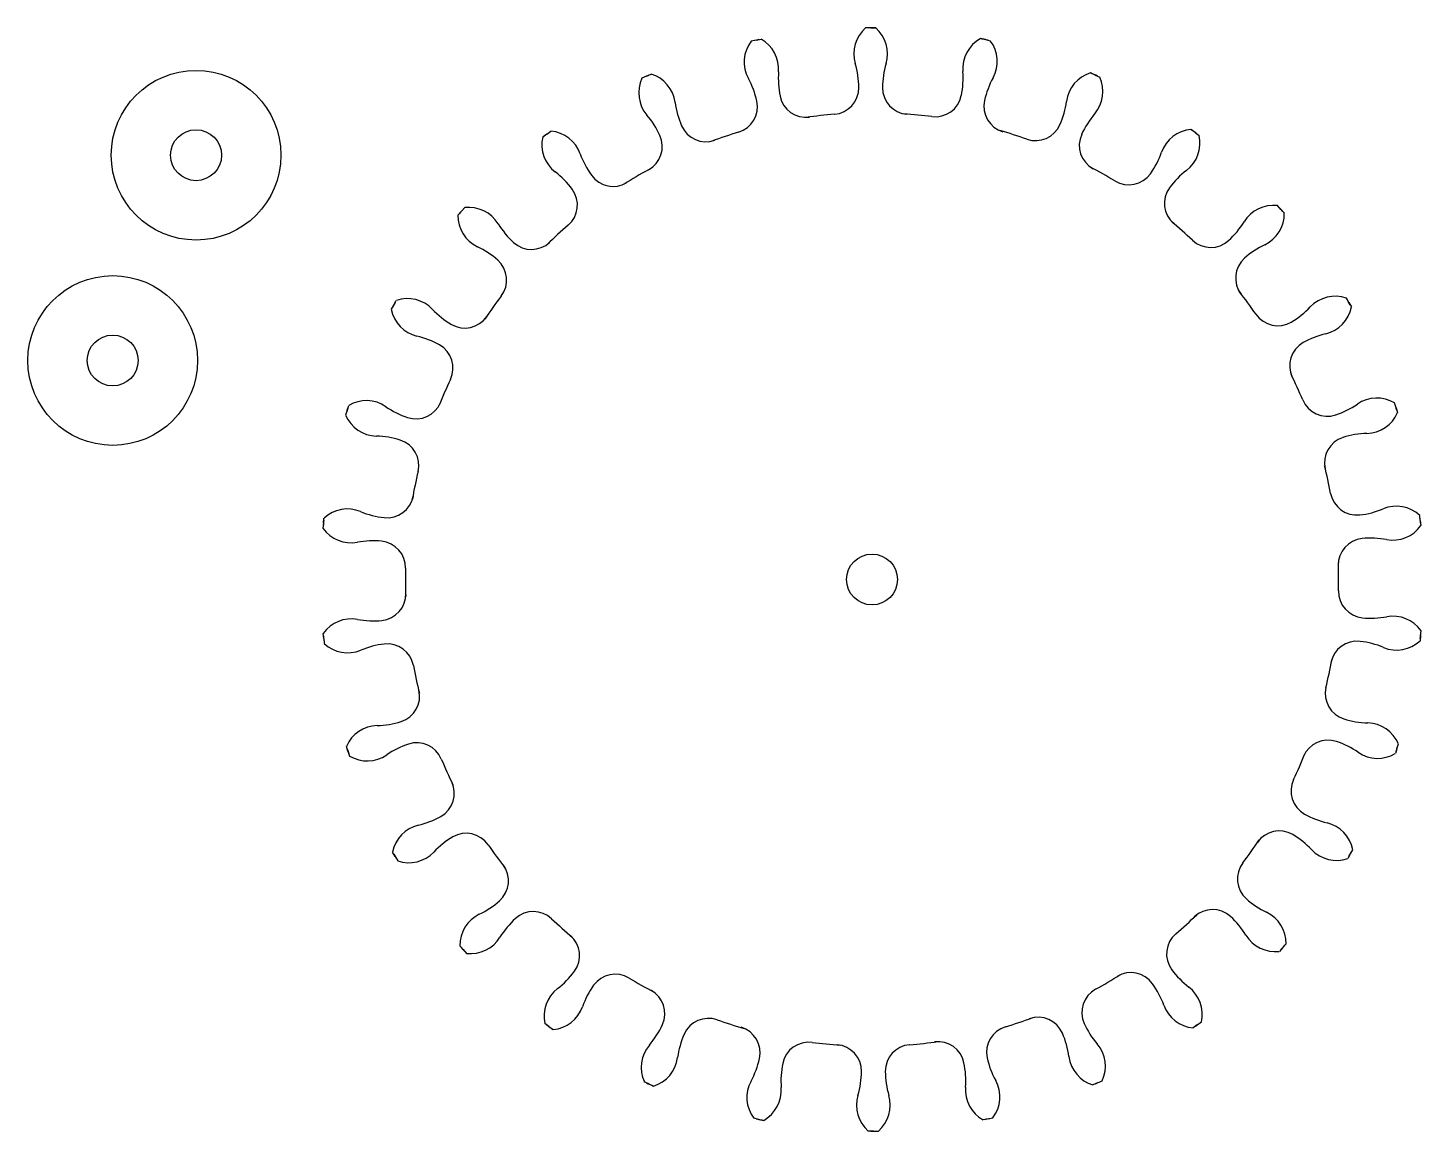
# Model space of a CAD drawing. Header units: millimetres. Extents: x -32.2 to 49.9, y -10.2 to 54.8.
import ezdxf

# ---------------------------------------------------------------- set-up
doc = ezdxf.new("R2010")
doc.units = ezdxf.units.MM
doc.layers.get('0').update_dxf_attribs({"linetype": 'CONTINUOUS'})

msp = doc.modelspace()

# ---------------------------------------------------------------- linework, layer by layer
for p, q in [((17.423, 54.831), (17.123, 54.831)), ((17.422, 54.831), (17.722, 54.831)), ((17.423, 54.831), (17.423, 54.831)), ((17.423, 54.831), (17.723, 54.831)), ((24.182, 54.137), (23.888, 54.2)), ((10.668, 54.104), (10.374, 54.042)), ((10.668, 54.104), (10.961, 54.167)), ((16.423, 53.588), (16.451, 53.588)), ((18.409, 53.588), (18.423, 53.588)), ((24.182, 54.137), (24.475, 54.075)), ((4.211, 51.989), (3.937, 51.867)), ((4.211, 51.989), (4.485, 52.111)), ((30.649, 52.054), (30.375, 52.176)), ((30.649, 52.054), (30.923, 51.932)), ((-1.665, 48.577), (-1.908, 48.401)), ((-1.665, 48.577), (-1.422, 48.753)), ((36.541, 48.671), (36.298, 48.847)), ((36.541, 48.671), (36.784, 48.495)), ((41.601, 44.137), (41.401, 44.36)), ((-6.703, 44.018), (-6.904, 43.795)), ((-6.703, 44.018), (-6.502, 44.241)), ((41.601, 44.137), (41.802, 43.914)), ((-10.683, 38.512), (-10.533, 38.772)), ((45.609, 38.65), (45.459, 38.91)), ((45.609, 38.65), (45.759, 38.39)), ((-10.683, 38.512), (-10.833, 38.252)), ((-13.431, 32.298), (-13.524, 32.013)), ((-13.431, 32.298), (-13.338, 32.583)), ((48.387, 32.45), (48.295, 32.735)), ((48.387, 32.45), (48.48, 32.165)), ((-14.827, 25.649), (-14.859, 25.35)), ((-14.827, 25.649), (-14.796, 25.947)), ((49.816, 25.808), (49.785, 26.106)), ((49.816, 25.808), (49.848, 25.509)), ((-14.811, 18.855), (-14.842, 19.153)), ((49.833, 19.013), (49.802, 18.715)), ((49.833, 19.013), (49.864, 19.312)), ((-14.811, 18.855), (-14.779, 18.556)), ((-13.382, 12.212), (-13.475, 12.497)), ((48.437, 12.364), (48.344, 12.079)), ((48.437, 12.364), (48.529, 12.649)), ((-13.382, 12.212), (-13.289, 11.927)), ((-10.603, 6.012), (-10.753, 6.272)), ((-10.603, 6.012), (-10.453, 5.752)), ((45.688, 6.15), (45.538, 5.89)), ((45.688, 6.15), (45.838, 6.41)), ((41.708, 0.644), (41.909, 0.867)), ((-6.596, 0.525), (-6.797, 0.748)), ((-6.596, 0.525), (-6.395, 0.302)), ((41.708, 0.644), (41.508, 0.421)), ((-1.536, -4.009), (-1.778, -3.832)), ((-1.536, -4.009), (-1.293, -4.185)), ((36.67, -3.915), (36.428, -4.091)), ((36.67, -3.915), (36.913, -3.739)), ((4.357, -7.392), (4.083, -7.27)), ((30.795, -7.327), (30.52, -7.449)), ((30.795, -7.327), (31.069, -7.205)), ((4.357, -7.392), (4.631, -7.514)), ((10.824, -9.475), (10.53, -9.413)), ((10.824, -9.475), (11.117, -9.538)), ((24.338, -9.442), (24.044, -9.504)), ((24.338, -9.442), (24.631, -9.38)), ((17.583, -10.169), (17.283, -10.169)), ((17.583, -10.169), (17.883, -10.169))]:
    msp.add_line(p, q)
for centre, radius in [((-22.334, 47.329), 5), ((-22.334, 47.329), 1.5), ((-27.248, 35.233), 5), ((-27.248, 35.233), 1.5), ((17.503, 22.331), 1.5)]:
    msp.add_circle(centre, radius)
for centre, radius, start, end in [((18.462, 53.301), 2.032, 131.22871, 196.40249), ((17.503, 22.331), 32.5, 89.61281, 90.66961), ((17.423, 54.291), 0.54, 90, 90.14311), ((16.554, 53.374), 1.868, 51.26454, 51.29604), ((16.384, 53.301), 2.032, -16.40249, 48.77129), ((24.88, 52.424), 2.032, 119.22871, 184.40249), ((17.503, 22.331), 32.5, 77.85927, 78.66961), ((12.002, 52.823), 2.032, 143.22871, 208.40249), ((17.503, 22.331), 32.5, 101.85927, 102.66961), ((9.969, 52.391), 2.032, -4.40249, 60.77129), ((22.847, 52.856), 2.032, -28.40249, 36.77129), ((11.556, 51.268), 5.168, 0.52825, 16.40249), ((23.29, 51.268), 5.168, 163.59751, 179.47175), ((5.783, 51.013), 2.032, 155.22871, 220.40249), ((17.503, 22.331), 32.5, 113.85927, 114.66961), ((3.884, 50.168), 2.032, 7.59751, 72.77129), ((5.669, 49.399), 5.168, 12.52825, 28.40249), ((17.148, 51.838), 5.168, 175.59751, 191.47175), ((17.702, 51.872), 5.168, -11.47175, 4.40249), ((29.18, 49.432), 5.168, 151.59751, 167.47175), ((30.976, 50.233), 2.032, 107.22871, 172.40249), ((17.503, 22.331), 32.5, 65.85927, 66.66961), ((29.077, 51.078), 2.032, -40.40249, 24.77129), ((15.159, 51.301), 1.564, -85.37393, 0.52825), ((19.687, 51.301), 1.564, 179.47175, 265.37393), ((11.02, 51.12), 5.168, 187.59751, 203.47175), ((9.187, 50.18), 1.564, -73.37393, 12.52825), ((13.616, 51.122), 1.564, 191.47175, 277.37393), ((21.233, 51.155), 1.564, 262.62607, 348.52825), ((25.663, 50.214), 1.564, 167.47175, 253.37393), ((23.839, 51.185), 5.168, 336.52825, 352.40249), ((0.3, 46.347), 5.168, 24.52825, 40.40249), ((17.503, 22.331), 27.5, 94.62608, 98.08687), ((17.503, 22.331), 27.5, 82.62608, 86.08687), ((34.559, 46.412), 5.168, 139.59751, 155.47175), ((17.503, 22.331), 32.5, 126.14073, 126.66961), ((-1.606, 46.728), 2.032, 19.59751, 84.77129), ((3.578, 47.843), 1.564, -61.37393, 24.52825), ((7.715, 49.685), 1.564, 203.47175, 289.37393), ((17.503, 22.331), 27.5, 106.62608, 110.08687), ((17.503, 22.331), 27.5, 70.62608, 74.08687), ((27.144, 49.75), 1.564, 250.62607, 336.52825), ((31.281, 47.908), 1.564, 155.47175, 241.37393), ((36.482, 46.822), 2.032, 95.22871, 160.40249), ((34.801, 48.044), 2.032, -52.40249, 12.77129), ((17.503, 22.331), 32.5, 53.85927, 54.66961), ((0.076, 47.95), 2.032, 167.22871, 232.40249), ((5.176, 49.143), 5.168, 199.59751, 215.47175), ((29.7, 49.237), 5.168, 324.52825, 340.40249), ((-4.317, 42.246), 5.168, 36.52825, 52.40249), ((2.242, 47.052), 1.564, 215.47175, 301.37393), ((17.503, 22.331), 27.5, 118.62608, 122.08687), ((17.503, 22.331), 27.5, 58.62608, 62.08687), ((32.634, 47.146), 1.564, 238.62607, 324.52825), ((39.193, 42.339), 5.168, 127.59751, 143.47175), ((-1.422, 44.39), 1.564, -49.37393, 36.52825), ((36.298, 44.484), 1.564, 143.47175, 229.37393), ((41.16, 42.341), 2.032, 83.22871, 148.40249), ((17.503, 22.331), 32.5, 41.85927, 42.66961), ((17.503, 22.331), 32.5, 137.85927, 138.66961), ((-4.87, 43.767), 2.032, 179.22871, 244.40249), ((-6.261, 42.222), 2.032, 31.59751, 96.77129), ((39.769, 43.885), 2.032, -64.40249, 0.77129), ((-0.129, 45.994), 5.168, 211.59751, 227.47175), ((17.503, 22.331), 27.5, 130.62608, 134.08687), ((17.503, 22.331), 27.5, 46.62608, 50.08687), ((35.027, 46.113), 5.168, 312.52825, 328.40249), ((-7.981, 37.274), 5.168, 48.52825, 64.40249), ((-2.564, 43.339), 1.564, 227.47175, 313.37393), ((37.463, 43.458), 1.564, 226.62607, 312.52825), ((42.879, 37.392), 5.168, 115.59751, 131.47175), ((-5.594, 39.974), 1.564, -37.37393, 48.52825), ((40.493, 40.092), 1.564, 131.47175, 217.37393), ((17.503, 22.331), 32.5, 149.85927, 150.66961), ((-9.877, 36.847), 2.032, 43.59751, 108.77129), ((17.503, 22.331), 27.5, 142.62608, 146.08687), ((17.503, 22.331), 27.5, 34.62608, 38.08687), ((44.803, 36.985), 2.032, 71.22871, 136.40249), ((17.503, 22.331), 32.5, 29.85927, 30.66961), ((-8.838, 38.647), 2.032, 191.22871, 256.40249), ((-4.663, 41.811), 5.168, 223.59751, 239.47175), ((-6.494, 38.708), 1.564, 239.47175, 325.37393), ((41.419, 38.846), 1.564, 214.62607, 300.52825), ((39.589, 41.95), 5.168, 300.52825, 316.40249), ((43.764, 38.785), 2.032, 283.59751, 348.77129), ((-10.531, 31.649), 5.168, 60.52825, 76.40249), ((-8.758, 34.786), 1.564, -25.37393, 60.52825), ((43.683, 34.924), 1.564, 119.47175, 205.37393), ((45.456, 31.787), 5.168, 103.59751, 119.47175), ((17.503, 22.331), 27.5, 154.62608, 158.08687), ((17.503, 22.331), 27.5, 22.62608, 26.08687), ((-12.297, 30.837), 2.032, 55.59751, 120.77129), ((44.33, 33.513), 1.564, 202.62607, 288.52825), ((47.253, 30.989), 2.032, 59.22871, 124.40249), ((17.503, 22.331), 32.5, 161.85927, 162.66961), ((-8.229, 36.777), 5.168, 235.59751, 251.47175), ((-9.374, 33.361), 1.564, 251.47175, 337.37393), ((43.185, 36.929), 5.168, 288.52825, 304.40249), ((46.611, 32.965), 2.032, 271.59751, 336.77129), ((17.503, 22.331), 32.5, 17.85927, 18.66961), ((-11.655, 32.814), 2.032, 203.22871, 268.40249), ((-11.855, 25.617), 5.168, 72.52825, 88.40249), ((-10.773, 29.054), 1.564, -13.37393, 72.52825), ((45.73, 29.206), 1.564, 107.47175, 193.37393), ((46.811, 25.769), 5.168, 91.59751, 107.47175), ((17.503, 22.331), 27.5, 10.62608, 14.08687), ((17.503, 22.331), 27.5, 166.62608, 170.08687), ((-11.08, 27.532), 1.564, 263.47175, 349.37393), ((46.069, 27.691), 1.564, 190.62607, 276.52825), ((-13.414, 24.455), 2.032, 67.59751, 132.77129), ((-10.67, 31.112), 5.168, 247.59751, 263.47175), ((45.659, 31.27), 5.168, 276.52825, 292.40249), ((48.403, 24.614), 2.032, 47.22871, 112.40249), ((17.503, 22.331), 32.5, 173.85927, 174.66961), ((48.186, 26.681), 2.032, 259.59751, 324.77129), ((17.503, 22.331), 32.5, 5.85927, 6.66961), ((-13.197, 26.522), 2.032, 215.22871, 280.40249), ((46.542, 23.187), 1.564, 95.47175, 181.37393), ((46.886, 19.6), 5.168, 79.59751, 95.47175), ((-11.897, 19.441), 5.168, 84.52825, 100.40249), ((-11.553, 23.028), 1.564, -1.37393, 84.52825), ((17.503, 22.331), 27.5, -1.37392, 2.08687), ((17.503, 22.331), 27.5, 178.62608, 182.08687), ((-11.537, 21.475), 1.564, -84.52825, 1.37393), ((46.559, 21.634), 1.564, 178.62607, 264.52825), ((-13.18, 17.981), 2.032, 79.59751, 144.77129), ((-11.88, 25.062), 5.168, 259.59751, 275.47175), ((46.902, 25.221), 5.168, 264.52825, 280.40249), ((48.202, 18.14), 2.032, 35.22871, 100.40249), ((17.503, 22.331), 32.5, 185.85927, 186.66961), ((17.503, 22.331), 32.5, 353.85927, 354.66961), ((-13.397, 20.048), 2.032, 227.22871, 292.40249), ((-10.654, 13.392), 5.168, 96.52825, 112.40249), ((-11.063, 16.972), 1.564, 10.62607, 96.52825), ((46.085, 17.13), 1.564, 83.47175, 169.37393), ((45.676, 13.551), 5.168, 67.59751, 83.47175), ((48.42, 20.207), 2.032, 247.59751, 312.77129), ((17.503, 22.331), 27.5, 190.62608, 194.08687), ((17.503, 22.331), 27.5, 346.62608, 350.08687), ((-10.724, 15.457), 1.564, -72.52825, 13.37393), ((45.779, 15.608), 1.564, 166.62607, 252.52825), ((-11.806, 18.893), 5.168, 271.59751, 287.47175), ((46.861, 19.045), 5.168, 252.52825, 268.40249), ((-11.605, 11.697), 2.032, 91.59751, 156.77129), ((46.66, 11.848), 2.032, 23.22871, 88.40249), ((17.503, 22.331), 32.5, 197.85927, 198.66961), ((-8.18, 7.733), 5.168, 108.52825, 124.40249), ((-9.325, 11.15), 1.564, 22.62607, 108.52825), ((44.379, 11.301), 1.564, 71.47175, 157.37393), ((43.235, 7.885), 5.168, 55.59751, 71.47175), ((17.503, 22.331), 32.5, 341.85927, 342.66961), ((-12.247, 13.673), 2.032, 239.22871, 304.40249), ((17.503, 22.331), 27.5, 202.62608, 206.08687), ((17.503, 22.331), 27.5, 334.62608, 338.08687), ((47.302, 13.825), 2.032, 235.59751, 300.77129), ((-8.678, 9.738), 1.564, -60.52825, 25.37393), ((43.763, 9.876), 1.564, 154.62607, 240.52825), ((-10.451, 12.875), 5.168, 283.59751, 299.47175), ((45.536, 13.013), 5.168, 240.52825, 256.40249), ((-8.758, 5.877), 2.032, 103.59751, 168.77129), ((41.499, 5.954), 1.564, 59.47175, 145.37393), ((43.843, 6.015), 2.032, 11.22871, 76.40249), ((-4.583, 2.712), 5.168, 120.52825, 136.40249), ((-6.414, 5.816), 1.564, 34.62607, 120.52825), ((17.503, 22.331), 27.5, 214.62608, 218.08687), ((17.503, 22.331), 27.5, 322.62608, 326.08687), ((39.669, 2.851), 5.168, 43.59751, 59.47175), ((17.503, 22.331), 32.5, 209.85927, 210.66961), ((-9.797, 7.677), 2.032, 251.22871, 316.40249), ((44.883, 7.815), 2.032, 223.59751, 288.77129), ((17.503, 22.331), 32.5, 329.85927, 330.66961), ((-5.488, 4.57), 1.564, -48.52825, 37.37393), ((40.6, 4.689), 1.564, 142.62607, 228.52825), ((-7.874, 7.27), 5.168, 295.59751, 311.47175), ((42.986, 7.388), 5.168, 228.52825, 244.40249), ((-4.763, 0.777), 2.032, 115.59751, 180.77129), ((-2.457, 1.205), 1.564, 46.62607, 132.52825), ((17.503, 22.331), 27.5, 310.62608, 314.08687), ((37.57, 1.323), 1.564, 47.47175, 133.37393), ((35.134, -1.332), 5.168, 31.59751, 47.47175), ((39.876, 0.895), 2.032, -0.77129, 64.40249), ((-0.022, -1.451), 5.168, 132.52825, 148.40249), ((17.503, 22.331), 27.5, 226.62608, 230.08687), ((-6.154, 2.321), 2.032, 263.22871, 328.40249), ((-1.292, 0.178), 1.564, -36.52825, 49.37393), ((36.427, 0.272), 1.564, 130.62607, 216.52825), ((41.266, 2.44), 2.032, 211.59751, 276.77129), ((17.503, 22.331), 32.5, 317.85927, 318.66961), ((17.503, 22.331), 32.5, 221.85927, 222.66961), ((-4.188, 2.323), 5.168, 307.59751, 323.47175), ((39.322, 2.417), 5.168, 216.52825, 232.40249), ((5.306, -4.575), 5.168, 144.52825, 160.40249), ((2.371, -2.484), 1.564, 58.62607, 144.52825), ((17.503, 22.331), 27.5, 238.62608, 242.08687), ((17.503, 22.331), 27.5, 298.62608, 302.08687), ((32.763, -2.39), 1.564, 35.47175, 121.37393), ((29.829, -4.481), 5.168, 19.59751, 35.47175), ((0.205, -3.382), 2.032, 127.59751, 192.77129), ((3.724, -3.246), 1.564, -24.52825, 61.37393), ((31.427, -3.181), 1.564, 118.62607, 204.52825), ((34.93, -3.288), 2.032, -12.77129, 52.40249), ((-1.477, -2.16), 2.032, 275.22871, 340.40249), ((36.612, -2.066), 2.032, 199.59751, 264.77129), ((17.503, 22.331), 32.5, 233.85927, 234.66961), ((0.446, -1.75), 5.168, 319.59751, 335.47175), ((7.861, -5.087), 1.564, 70.62607, 156.52825), ((17.503, 22.331), 27.5, 250.62608, 254.08687), ((9.343, -5.551), 1.564, -12.52825, 73.37393), ((25.819, -5.518), 1.564, 106.62607, 192.52825), ((17.503, 22.331), 27.5, 286.62608, 290.08687), ((27.29, -5.023), 1.564, 23.47175, 109.37393), ((34.705, -1.685), 5.168, 204.52825, 220.40249), ((17.503, 22.331), 32.5, 305.85927, 306.14073), ((11.166, -6.523), 5.168, 156.52825, 172.40249), ((17.503, 22.331), 27.5, 274.62608, 278.08687), ((21.389, -6.46), 1.564, 11.47175, 97.37393), ((23.985, -6.458), 5.168, 7.59751, 23.47175), ((5.929, -6.416), 2.032, 139.59751, 204.77129), ((13.772, -6.493), 1.564, 82.62607, 168.52825), ((17.503, 22.331), 27.5, 262.62608, 266.08687), ((15.318, -6.639), 1.564, -0.52825, 85.37393), ((19.847, -6.639), 1.564, 94.62607, 180.52825), ((29.223, -6.351), 2.032, -24.77129, 40.40249), ((4.03, -5.571), 2.032, 287.22871, 352.40249), ((5.825, -4.77), 5.168, 331.59751, 347.47175), ((17.304, -7.21), 5.168, 168.52825, 184.40249), ((17.858, -7.176), 5.168, -4.40249, 11.47175), ((29.336, -4.737), 5.168, 192.52825, 208.40249), ((31.122, -5.506), 2.032, 187.59751, 252.77129), ((17.503, 22.331), 32.5, 245.85927, 246.66961), ((12.158, -8.194), 2.032, 151.59751, 216.77129), ((11.715, -6.605), 5.168, 343.59751, 359.47175), ((23.45, -6.605), 5.168, 180.52825, 196.40249), ((23.003, -8.161), 2.032, -36.77129, 28.40249), ((17.503, 22.331), 32.5, 293.85927, 294.14073), ((10.125, -7.762), 2.032, -60.77129, 4.40249), ((18.622, -8.638), 2.032, 163.59751, 228.77129), ((16.543, -8.638), 2.032, -48.77129, 16.40249), ((25.036, -7.729), 2.032, 175.59751, 240.77129), ((17.503, 22.331), 32.5, 257.85927, 258.66961), ((17.503, 22.331), 32.5, 281.85927, 282.66961), ((17.503, 22.331), 32.5, 269.85927, 270.66961)]:
    msp.add_arc(centre, radius, start, end)

doc.saveas('drawing.dxf')
